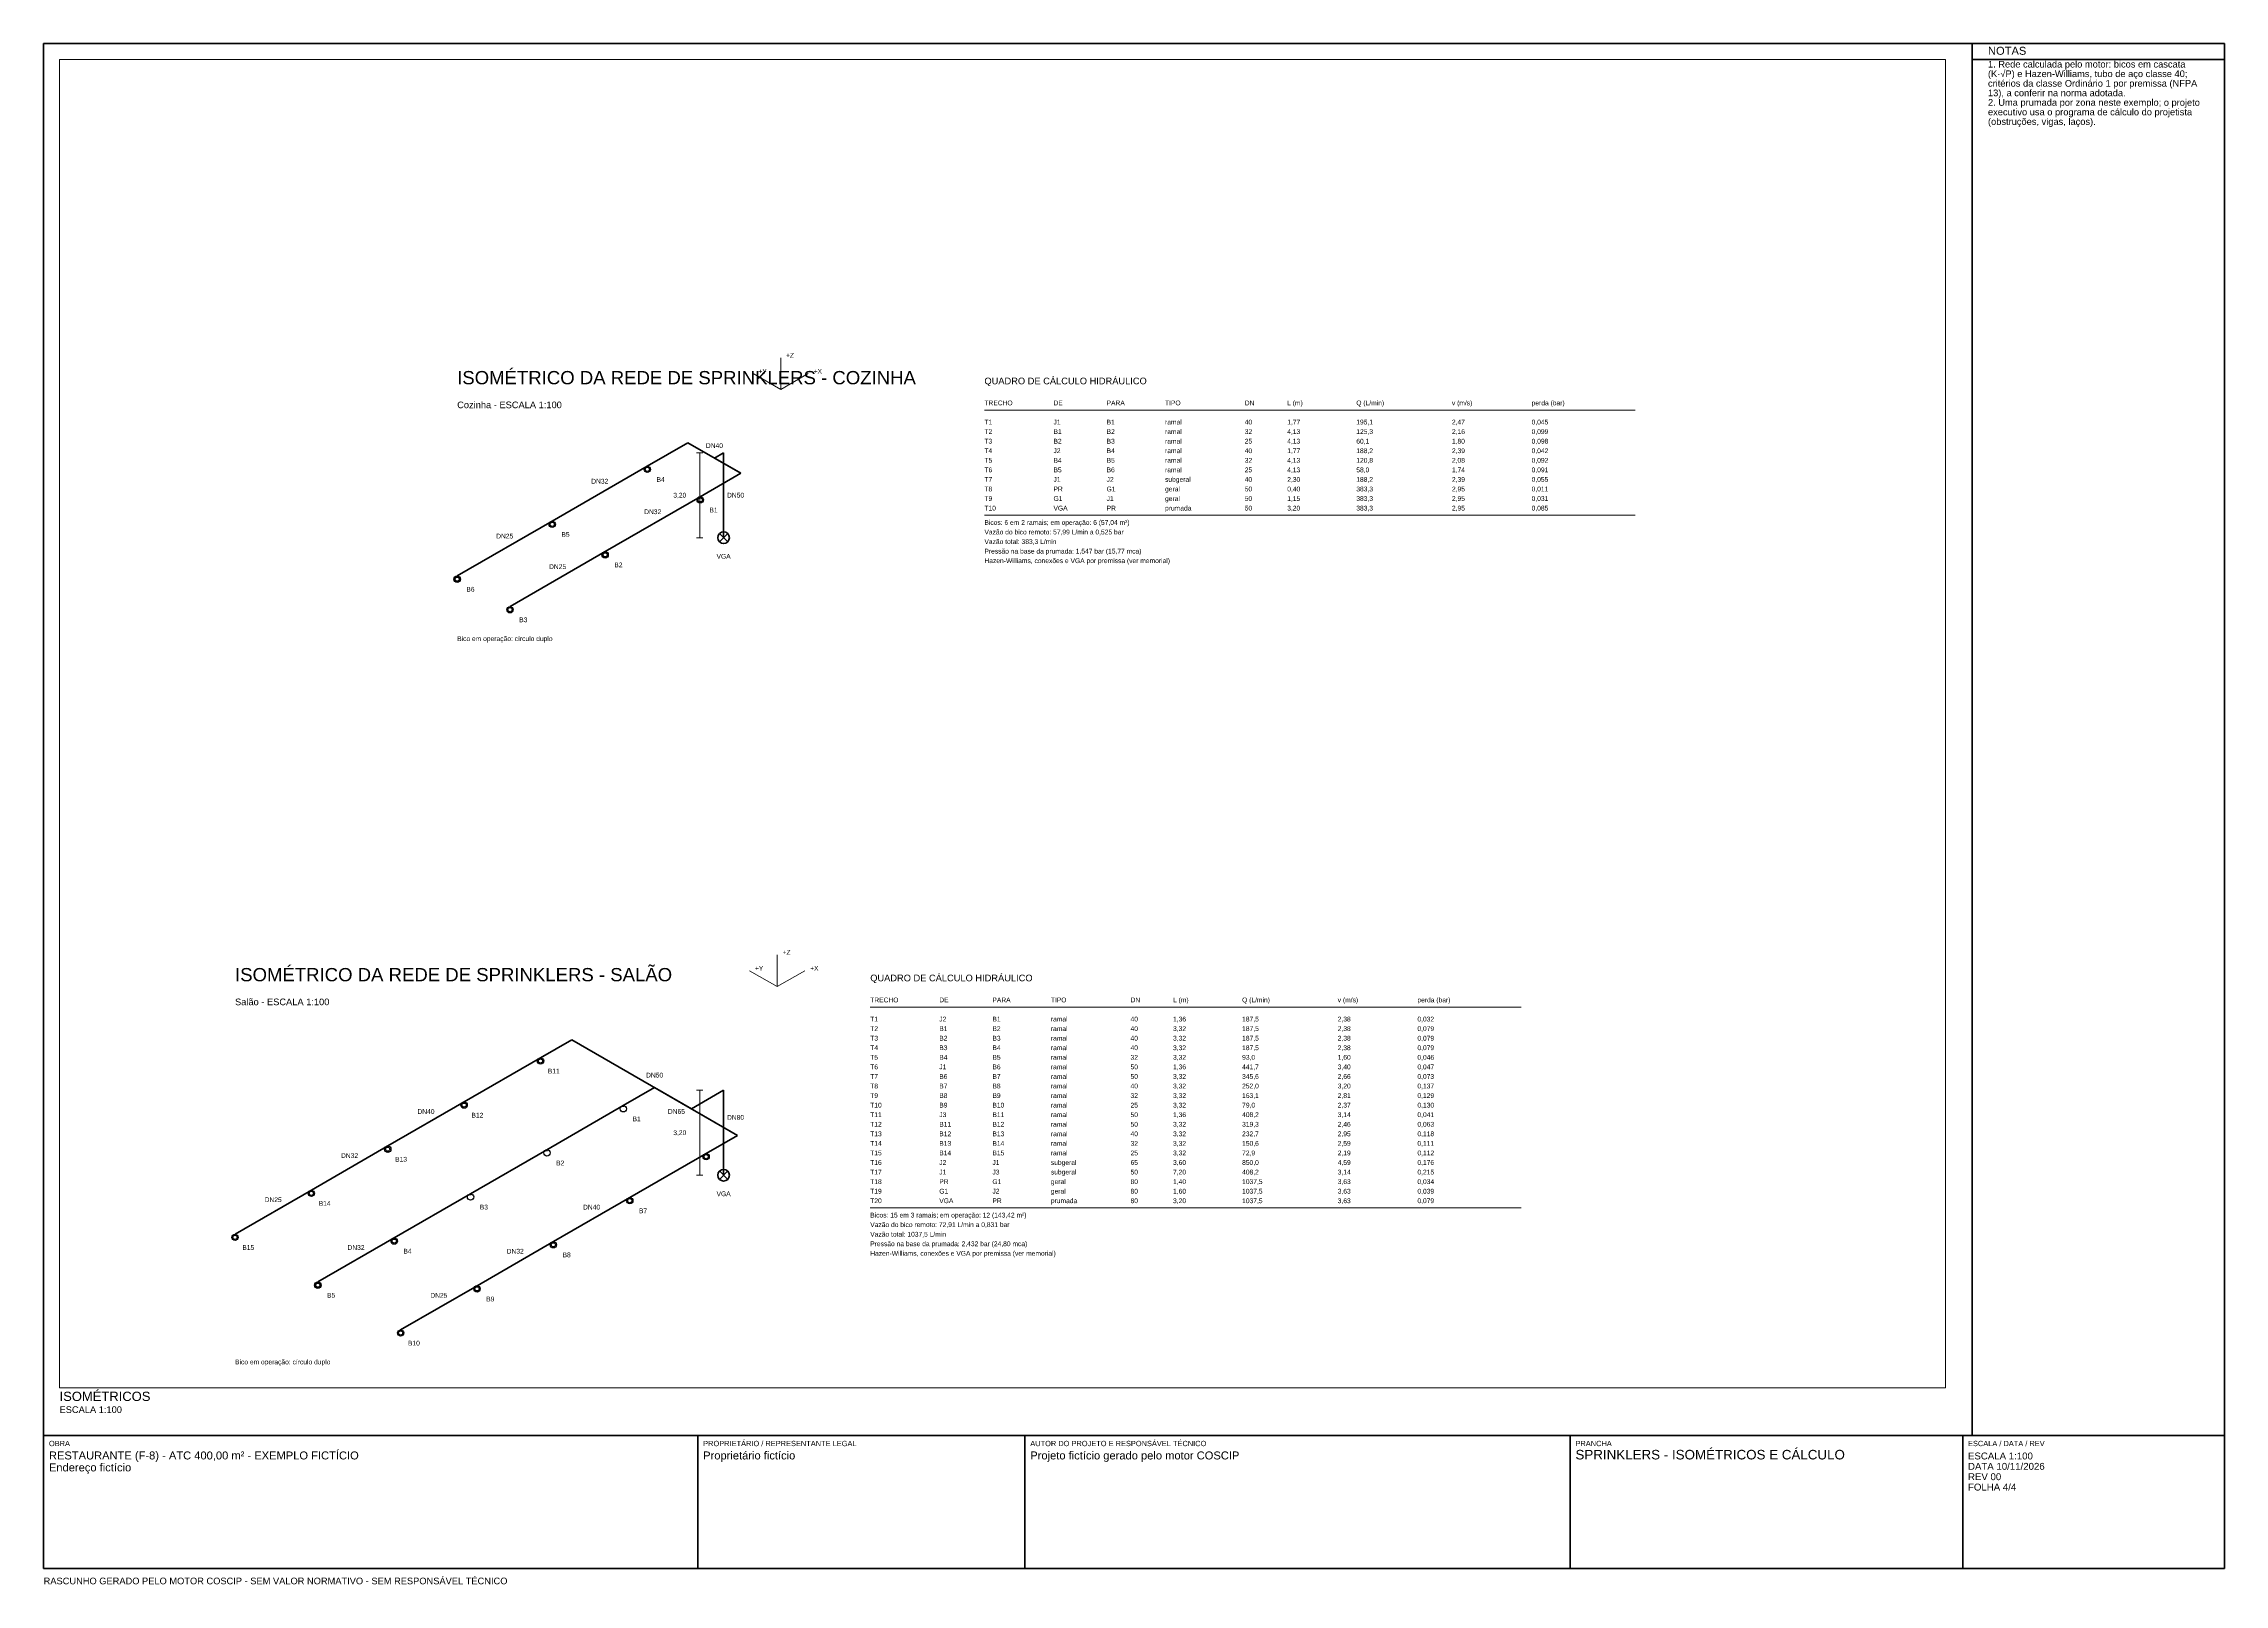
# Paper-space layout 'PRANCHA 04' of a CAD drawing. Header units: metres, sheet in millimetres. Extents: x 10 to 831, y 4 to 584.
# The model-space entities are those that its viewports show. They can reach past a viewport. Long polylines and large blocks are cut down to what shows.
import ezdxf
from ezdxf.enums import TextEntityAlignment as Align

# ---------------------------------------------------------------- set-up
doc = ezdxf.new("R2010")
doc.units = ezdxf.units.M
doc.header["$LTSCALE"] = 0.1
for name, color, linetype, lineweight in [('FOLHA', 7, 'Continuous', 50), ('ISO_AUX', 8, 'Continuous', 13), ('ISO_BICO', 5, 'Continuous', 25), ('ISO_COTA', 7, 'Continuous', 13), ('ISO_PRUMADA', 1, 'Continuous', 50), ('ISO_QUADRO', 7, 'Continuous', 18), ('ISO_TEXTO', 7, 'Continuous', 13), ('ISO_TUBO', 7, 'Continuous', 35)]:
    doc.layers.add(name, color=color, linetype=linetype, lineweight=lineweight)
doc.layers.add('VIEWPORT', color=6, linetype='Continuous', lineweight=13, plot=False)
doc.styles.add('COSCIP-TEXTO', font='arial.ttf')

msp = doc.modelspace()

# ---------------------------------------------------------------- linework, layer by layer
at = {"layer": 'ISO_AUX'}
for p, q in [((137.15, 37.575), (137.15, 38.775)), ((137.15, 37.575), (136.11, 38.175)), ((137.15, 37.575), (138.189, 38.175)), ((137.02, 15.1), (135.98, 15.7)), ((137.02, 15.1), (137.02, 16.3)), ((137.02, 15.1), (138.059, 15.7))]:
    msp.add_line(p, q, dxfattribs=at)
at = {"layer": 'ISO_BICO'}
for p, q in [((132.128, 34.692), (132.128, 34.642)), ((134.12, 33.542), (134.12, 33.492)), ((128.548, 32.625), (128.548, 32.575)), ((130.54, 31.475), (130.54, 31.425)), ((124.969, 30.558), (124.969, 30.508)), ((126.96, 29.408), (126.96, 29.358)), ((128.106, 12.42), (128.106, 12.37)), ((125.231, 10.76), (125.231, 10.71)), ((131.224, 10.62), (131.224, 10.57)), ((122.356, 9.1), (122.356, 9.05)), ((128.349, 8.96), (128.349, 8.91)), ((134.342, 8.82), (134.342, 8.77)), ((119.481, 7.44), (119.481, 7.39)), ((125.474, 7.3), (125.474, 7.25)), ((131.467, 7.16), (131.467, 7.11)), ((116.606, 5.78), (116.606, 5.73)), ((122.599, 5.64), (122.599, 5.59)), ((128.591, 5.5), (128.591, 5.45)), ((119.723, 3.98), (119.723, 3.93)), ((125.716, 3.84), (125.716, 3.79)), ((122.841, 2.18), (122.841, 2.13))]:
    msp.add_line(p, q, dxfattribs=at)
for centre, radius in [((132.128, 34.572), 0.12), ((132.128, 34.572), 0.078), ((134.12, 33.422), 0.12), ((134.12, 33.422), 0.078), ((128.548, 32.505), 0.12), ((128.548, 32.505), 0.078), ((130.54, 31.355), 0.12), ((130.54, 31.355), 0.078), ((124.969, 30.438), 0.12), ((124.969, 30.438), 0.078), ((126.96, 29.288), 0.12), ((126.96, 29.288), 0.078), ((128.106, 12.3), 0.12), ((128.106, 12.3), 0.078), ((125.231, 10.64), 0.12), ((125.231, 10.64), 0.078), ((131.224, 10.5), 0.12), ((122.356, 8.98), 0.12), ((122.356, 8.98), 0.078), ((128.349, 8.84), 0.12), ((134.342, 8.7), 0.12), ((134.342, 8.7), 0.078), ((119.481, 7.32), 0.12), ((119.481, 7.32), 0.078), ((125.474, 7.18), 0.12), ((131.467, 7.04), 0.12), ((131.467, 7.04), 0.078), ((116.606, 5.66), 0.12), ((116.606, 5.66), 0.078), ((122.599, 5.52), 0.12), ((122.599, 5.52), 0.078), ((128.591, 5.38), 0.12), ((128.591, 5.38), 0.078), ((119.723, 3.86), 0.12), ((119.723, 3.86), 0.078), ((125.716, 3.72), 0.12), ((125.716, 3.72), 0.078), ((122.841, 2.06), 0.12), ((122.841, 2.06), 0.078)]:
    msp.add_circle(centre, radius, dxfattribs=at)
at = {"layer": 'ISO_COTA'}
for p, q in [((133.98, 35.2), (134.22, 35.2)), ((134.1, 32), (134.1, 35.2)), ((133.98, 32), (134.22, 32)), ((133.98, 11.2), (134.22, 11.2)), ((134.1, 8), (134.1, 11.2)), ((133.98, 8), (134.22, 8))]:
    msp.add_line(p, q, dxfattribs=at)
at = {"layer": 'ISO_PRUMADA'}
for p, q in [((135, 35.2), (134.654, 35)), ((134.654, 35), (135.65, 34.425)), ((135, 32), (135, 35.2)), ((134.84, 31.84), (135.16, 32.16)), ((134.84, 32.16), (135.16, 31.84)), ((133.788, 10.5), (132.402, 11.3)), ((135, 11.2), (133.788, 10.5)), ((135, 8), (135, 11.2)), ((134.84, 7.84), (135.16, 8.16)), ((134.84, 8.16), (135.16, 7.84))]:
    msp.add_line(p, q, dxfattribs=at)
for centre in [(135, 32), (135, 8)]:
    msp.add_circle(centre, 0.22, dxfattribs=at)
at = {"layer": 'ISO_QUADRO'}
for p, q in [((144.819, 36.803), (169.319, 36.803)), ((144.819, 32.843), (169.319, 32.843)), ((140.52, 14.328), (165.02, 14.328)), ((140.52, 6.768), (165.02, 6.768))]:
    msp.add_line(p, q, dxfattribs=at)
at = {"layer": 'ISO_TUBO'}
for p, q in [((133.658, 35.575), (132.128, 34.692)), ((135.65, 34.425), (133.658, 35.575)), ((132.128, 34.692), (128.548, 32.625)), ((135.65, 34.425), (134.12, 33.542)), ((134.12, 33.542), (130.54, 31.475)), ((128.548, 32.625), (124.969, 30.558)), ((130.54, 31.475), (126.96, 29.408)), ((128.106, 12.42), (125.231, 10.76)), ((129.284, 13.1), (128.106, 12.42)), ((135.52, 9.5), (129.284, 13.1)), ((125.231, 10.76), (122.356, 9.1)), ((132.402, 11.3), (131.224, 10.62)), ((132.402, 11.3), (135.52, 9.5)), ((131.224, 10.62), (128.349, 8.96)), ((122.356, 9.1), (119.481, 7.44)), ((135.52, 9.5), (134.342, 8.82)), ((128.349, 8.96), (125.474, 7.3)), ((134.342, 8.82), (131.467, 7.16)), ((119.481, 7.44), (116.606, 5.78)), ((125.474, 7.3), (122.599, 5.64)), ((131.467, 7.16), (128.591, 5.5)), ((122.599, 5.64), (119.723, 3.98)), ((128.591, 5.5), (125.716, 3.84)), ((125.716, 3.84), (122.841, 2.18))]:
    msp.add_line(p, q, dxfattribs=at)

# ---------------------------------------------------------------- texts
at = {"layer": 'ISO_AUX', "style": 'COSCIP-TEXTO'}
for s, p in [('+Z', (137.35, 38.775)), ('+Y', (136.31, 38.175)), ('+X', (138.389, 38.175)), ('Bico em operação: círculo duplo', (124.969, 28.108)), ('+Z', (137.22, 16.3)), ('+Y', (136.18, 15.7)), ('+X', (138.259, 15.7)), ('Bico em operação: círculo duplo', (116.606, 0.88))]:
    msp.add_text(s, height=0.18, dxfattribs=at).set_placement(p)
at = {"layer": 'ISO_BICO', "style": 'COSCIP-TEXTO'}
for s, p in [('B4', (132.628, 34.192)), ('B1', (134.62, 33.042)), ('B5', (129.048, 32.125)), ('B2', (131.04, 30.975)), ('B6', (125.469, 30.058)), ('B3', (127.46, 28.908)), ('B11', (128.606, 11.92)), ('B12', (125.731, 10.26)), ('B1', (131.724, 10.12)), ('B13', (122.856, 8.6)), ('B2', (128.849, 8.46)), ('B14', (119.981, 6.94)), ('B3', (125.974, 6.8)), ('B7', (131.967, 6.66)), ('B15', (117.106, 5.28)), ('B4', (123.099, 5.14)), ('B8', (129.091, 5)), ('B5', (120.223, 3.48)), ('B9', (126.216, 3.34)), ('B10', (123.341, 1.68))]:
    msp.add_text(s, height=0.18, dxfattribs=at).set_placement(p, align=Align.MIDDLE_CENTER)
at = {"layer": 'ISO_COTA', "style": 'COSCIP-TEXTO'}
for p in [(133.35, 33.6), (133.35, 9.6)]:
    msp.add_text('3,20', height=0.18, dxfattribs=at).set_placement(p, align=Align.MIDDLE_CENTER)
at = {"layer": 'ISO_QUADRO', "style": 'COSCIP-TEXTO'}
for s, height, p in [('QUADRO DE CÁLCULO HIDRÁULICO', 0.25, (144.819, 37.775)), ('TRECHO', 0.18, (144.819, 36.983)), ('DE', 0.18, (147.419, 36.983)), ('PARA', 0.18, (149.419, 36.983)), ('TIPO', 0.18, (151.619, 36.983)), ('DN', 0.18, (154.619, 36.983)), ('L (m)', 0.18, (156.219, 36.983)), ('Q (L/min)', 0.18, (158.819, 36.983)), ('v (m/s)', 0.18, (162.419, 36.983)), ('perda (bar)', 0.18, (165.419, 36.983)), ('T1', 0.18, (144.819, 36.263)), ('J1', 0.18, (147.419, 36.263)), ('B1', 0.18, (149.419, 36.263)), ('ramal', 0.18, (151.619, 36.263)), ('40', 0.18, (154.619, 36.263)), ('1,77', 0.18, (156.219, 36.263)), ('195,1', 0.18, (158.819, 36.263)), ('2,47', 0.18, (162.419, 36.263)), ('0,045', 0.18, (165.419, 36.263)), ('T2', 0.18, (144.819, 35.903)), ('T3', 0.18, (144.819, 35.543)), ('T4', 0.18, (144.819, 35.183)), ('J2', 0.18, (147.419, 35.183)), ('B1', 0.18, (147.419, 35.903)), ('B2', 0.18, (147.419, 35.543)), ('B2', 0.18, (149.419, 35.903)), ('B3', 0.18, (149.419, 35.543)), ('B4', 0.18, (149.419, 35.183)), ('ramal', 0.18, (151.619, 35.903)), ('ramal', 0.18, (151.619, 35.543)), ('ramal', 0.18, (151.619, 35.183)), ('40', 0.18, (154.619, 35.183)), ('32', 0.18, (154.619, 35.903)), ('25', 0.18, (154.619, 35.543)), ('4,13', 0.18, (156.219, 35.903)), ('4,13', 0.18, (156.219, 35.543)), ('1,77', 0.18, (156.219, 35.183)), ('60,1', 0.18, (158.819, 35.543)), ('125,3', 0.18, (158.819, 35.903)), ('188,2', 0.18, (158.819, 35.183)), ('2,16', 0.18, (162.419, 35.903)), ('2,39', 0.18, (162.419, 35.183)), ('1,80', 0.18, (162.419, 35.543)), ('0,099', 0.18, (165.419, 35.903)), ('0,098', 0.18, (165.419, 35.543)), ('0,042', 0.18, (165.419, 35.183)), ('T5', 0.18, (144.819, 34.823)), ('T6', 0.18, (144.819, 34.463)), ('B4', 0.18, (147.419, 34.823)), ('B5', 0.18, (147.419, 34.463)), ('B5', 0.18, (149.419, 34.823)), ('B6', 0.18, (149.419, 34.463)), ('ramal', 0.18, (151.619, 34.823)), ('ramal', 0.18, (151.619, 34.463)), ('32', 0.18, (154.619, 34.823)), ('25', 0.18, (154.619, 34.463)), ('4,13', 0.18, (156.219, 34.823)), ('4,13', 0.18, (156.219, 34.463)), ('58,0', 0.18, (158.819, 34.463)), ('120,8', 0.18, (158.819, 34.823)), ('2,08', 0.18, (162.419, 34.823)), ('1,74', 0.18, (162.419, 34.463)), ('0,092', 0.18, (165.419, 34.823)), ('0,091', 0.18, (165.419, 34.463)), ('T7', 0.18, (144.819, 34.103)), ('T8', 0.18, (144.819, 33.743)), ('J1', 0.18, (147.419, 34.103)), ('PR', 0.18, (147.419, 33.743)), ('J2', 0.18, (149.419, 34.103)), ('G1', 0.18, (149.419, 33.743)), ('subgeral', 0.18, (151.619, 34.103)), ('geral', 0.18, (151.619, 33.743)), ('40', 0.18, (154.619, 34.103)), ('50', 0.18, (154.619, 33.743)), ('0,40', 0.18, (156.219, 33.743)), ('2,30', 0.18, (156.219, 34.103)), ('383,3', 0.18, (158.819, 33.743)), ('188,2', 0.18, (158.819, 34.103)), ('2,39', 0.18, (162.419, 34.103)), ('2,95', 0.18, (162.419, 33.743)), ('0,055', 0.18, (165.419, 34.103)), ('0,011', 0.18, (165.419, 33.743)), ('T9', 0.18, (144.819, 33.383)), ('T10', 0.18, (144.819, 33.023)), ('VGA', 0.18, (147.419, 33.023)), ('G1', 0.18, (147.419, 33.383)), ('J1', 0.18, (149.419, 33.383)), ('PR', 0.18, (149.419, 33.023)), ('geral', 0.18, (151.619, 33.383)), ('prumada', 0.18, (151.619, 33.023)), ('50', 0.18, (154.619, 33.383)), ('50', 0.18, (154.619, 33.023)), ('3,20', 0.18, (156.219, 33.023)), ('1,15', 0.18, (156.219, 33.383)), ('383,3', 0.18, (158.819, 33.383)), ('383,3', 0.18, (158.819, 33.023)), ('2,95', 0.18, (162.419, 33.383)), ('2,95', 0.18, (162.419, 33.023)), ('0,031', 0.18, (165.419, 33.383)), ('0,085', 0.18, (165.419, 33.023)), ('Vazão do bico remoto: 57,99 L/min a 0,525 bar', 0.18, (144.819, 32.123)), ('Bicos: 6 em 2 ramais; em operação: 6 (57,04 m²)', 0.18, (144.819, 32.483)), ('Vazão total: 383,3 L/min', 0.18, (144.819, 31.763)), ('Pressão na base da prumada: 1,547 bar (15,77 mca)', 0.18, (144.819, 31.403)), ('Hazen-Williams, conexões e VGA por premissa (ver memorial)', 0.18, (144.819, 31.043)), ('QUADRO DE CÁLCULO HIDRÁULICO', 0.25, (140.52, 15.3)), ('TRECHO', 0.18, (140.52, 14.508)), ('T1', 0.18, (140.52, 13.788)), ('J2', 0.18, (143.12, 13.788)), ('DE', 0.18, (143.12, 14.508)), ('PARA', 0.18, (145.12, 14.508)), ('B1', 0.18, (145.12, 13.788)), ('TIPO', 0.18, (147.32, 14.508)), ('ramal', 0.18, (147.32, 13.788)), ('40', 0.18, (150.32, 13.788)), ('DN', 0.18, (150.32, 14.508)), ('1,36', 0.18, (151.92, 13.788)), ('L (m)', 0.18, (151.92, 14.508)), ('Q (L/min)', 0.18, (154.52, 14.508)), ('187,5', 0.18, (154.52, 13.788)), ('v (m/s)', 0.18, (158.12, 14.508)), ('2,38', 0.18, (158.12, 13.788)), ('0,032', 0.18, (161.12, 13.788)), ('perda (bar)', 0.18, (161.12, 14.508)), ('T2', 0.18, (140.52, 13.428)), ('T3', 0.18, (140.52, 13.068)), ('B1', 0.18, (143.12, 13.428)), ('B2', 0.18, (143.12, 13.068)), ('B2', 0.18, (145.12, 13.428)), ('B3', 0.18, (145.12, 13.068)), ('ramal', 0.18, (147.32, 13.428)), ('ramal', 0.18, (147.32, 13.068)), ('40', 0.18, (150.32, 13.428)), ('40', 0.18, (150.32, 13.068)), ('3,32', 0.18, (151.92, 13.428)), ('3,32', 0.18, (151.92, 13.068)), ('187,5', 0.18, (154.52, 13.428)), ('187,5', 0.18, (154.52, 13.068)), ('2,38', 0.18, (158.12, 13.428)), ('2,38', 0.18, (158.12, 13.068)), ('0,079', 0.18, (161.12, 13.428)), ('0,079', 0.18, (161.12, 13.068)), ('T4', 0.18, (140.52, 12.708)), ('T5', 0.18, (140.52, 12.348)), ('B3', 0.18, (143.12, 12.708)), ('B4', 0.18, (143.12, 12.348)), ('B4', 0.18, (145.12, 12.708)), ('B5', 0.18, (145.12, 12.348)), ('ramal', 0.18, (147.32, 12.708)), ('ramal', 0.18, (147.32, 12.348)), ('40', 0.18, (150.32, 12.708)), ('32', 0.18, (150.32, 12.348)), ('3,32', 0.18, (151.92, 12.708)), ('3,32', 0.18, (151.92, 12.348)), ('93,0', 0.18, (154.52, 12.348)), ('187,5', 0.18, (154.52, 12.708)), ('2,38', 0.18, (158.12, 12.708)), ('1,60', 0.18, (158.12, 12.348)), ('0,079', 0.18, (161.12, 12.708)), ('0,046', 0.18, (161.12, 12.348)), ('T6', 0.18, (140.52, 11.988)), ('T7', 0.18, (140.52, 11.628)), ('J1', 0.18, (143.12, 11.988)), ('B6', 0.18, (143.12, 11.628)), ('B6', 0.18, (145.12, 11.988)), ('B7', 0.18, (145.12, 11.628)), ('ramal', 0.18, (147.32, 11.988)), ('ramal', 0.18, (147.32, 11.628)), ('50', 0.18, (150.32, 11.988)), ('50', 0.18, (150.32, 11.628)), ('3,32', 0.18, (151.92, 11.628)), ('1,36', 0.18, (151.92, 11.988)), ('441,7', 0.18, (154.52, 11.988)), ('345,6', 0.18, (154.52, 11.628)), ('3,40', 0.18, (158.12, 11.988)), ('2,66', 0.18, (158.12, 11.628)), ('0,047', 0.18, (161.12, 11.988)), ('0,073', 0.18, (161.12, 11.628)), ('T8', 0.18, (140.52, 11.268)), ('T9', 0.18, (140.52, 10.908)), ('T10', 0.18, (140.52, 10.548)), ('B7', 0.18, (143.12, 11.268)), ('B8', 0.18, (143.12, 10.908)), ('B9', 0.18, (143.12, 10.548)), ('B8', 0.18, (145.12, 11.268)), ('B9', 0.18, (145.12, 10.908)), ('B10', 0.18, (145.12, 10.548)), ('ramal', 0.18, (147.32, 11.268)), ('ramal', 0.18, (147.32, 10.908)), ('ramal', 0.18, (147.32, 10.548)), ('40', 0.18, (150.32, 11.268)), ('32', 0.18, (150.32, 10.908)), ('25', 0.18, (150.32, 10.548)), ('3,32', 0.18, (151.92, 11.268)), ('3,32', 0.18, (151.92, 10.908)), ('3,32', 0.18, (151.92, 10.548)), ('252,0', 0.18, (154.52, 11.268)), ('79,0', 0.18, (154.52, 10.548)), ('163,1', 0.18, (154.52, 10.908)), ('3,20', 0.18, (158.12, 11.268)), ('2,81', 0.18, (158.12, 10.908)), ('2,37', 0.18, (158.12, 10.548)), ('0,137', 0.18, (161.12, 11.268)), ('0,129', 0.18, (161.12, 10.908)), ('0,130', 0.18, (161.12, 10.548)), ('T11', 0.18, (140.52, 10.188)), ('T12', 0.18, (140.52, 9.828)), ('J3', 0.18, (143.12, 10.188)), ('B11', 0.18, (143.12, 9.828)), ('B11', 0.18, (145.12, 10.188)), ('B12', 0.18, (145.12, 9.828)), ('ramal', 0.18, (147.32, 10.188)), ('ramal', 0.18, (147.32, 9.828)), ('50', 0.18, (150.32, 10.188)), ('50', 0.18, (150.32, 9.828)), ('3,32', 0.18, (151.92, 9.828)), ('1,36', 0.18, (151.92, 10.188)), ('408,2', 0.18, (154.52, 10.188)), ('319,3', 0.18, (154.52, 9.828)), ('3,14', 0.18, (158.12, 10.188)), ('2,46', 0.18, (158.12, 9.828)), ('0,041', 0.18, (161.12, 10.188)), ('0,063', 0.18, (161.12, 9.828)), ('T13', 0.18, (140.52, 9.468)), ('T14', 0.18, (140.52, 9.108)), ('B12', 0.18, (143.12, 9.468)), ('B13', 0.18, (143.12, 9.108)), ('B13', 0.18, (145.12, 9.468)), ('B14', 0.18, (145.12, 9.108)), ('ramal', 0.18, (147.32, 9.468)), ('ramal', 0.18, (147.32, 9.108)), ('40', 0.18, (150.32, 9.468)), ('32', 0.18, (150.32, 9.108)), ('3,32', 0.18, (151.92, 9.468)), ('3,32', 0.18, (151.92, 9.108)), ('232,7', 0.18, (154.52, 9.468)), ('150,6', 0.18, (154.52, 9.108)), ('2,95', 0.18, (158.12, 9.468)), ('2,59', 0.18, (158.12, 9.108)), ('0,118', 0.18, (161.12, 9.468)), ('0,111', 0.18, (161.12, 9.108)), ('T15', 0.18, (140.52, 8.748)), ('T16', 0.18, (140.52, 8.388)), ('J2', 0.18, (143.12, 8.388)), ('B14', 0.18, (143.12, 8.748)), ('J1', 0.18, (145.12, 8.388)), ('J3', 0.18, (145.12, 8.028)), ('B15', 0.18, (145.12, 8.748)), ('subgeral', 0.18, (147.32, 8.388)), ('subgeral', 0.18, (147.32, 8.028)), ('ramal', 0.18, (147.32, 8.748)), ('50', 0.18, (150.32, 8.028)), ('25', 0.18, (150.32, 8.748)), ('65', 0.18, (150.32, 8.388)), ('3,32', 0.18, (151.92, 8.748)), ('3,60', 0.18, (151.92, 8.388)), ('7,20', 0.18, (151.92, 8.028)), ('408,2', 0.18, (154.52, 8.028)), ('850,0', 0.18, (154.52, 8.388)), ('72,9', 0.18, (154.52, 8.748)), ('4,59', 0.18, (158.12, 8.388)), ('3,14', 0.18, (158.12, 8.028)), ('2,19', 0.18, (158.12, 8.748)), ('0,112', 0.18, (161.12, 8.748)), ('0,176', 0.18, (161.12, 8.388)), ('0,215', 0.18, (161.12, 8.028)), ('T17', 0.18, (140.52, 8.028)), ('T18', 0.18, (140.52, 7.668)), ('T19', 0.18, (140.52, 7.308)), ('J1', 0.18, (143.12, 8.028)), ('G1', 0.18, (143.12, 7.308)), ('PR', 0.18, (143.12, 7.668)), ('J2', 0.18, (145.12, 7.308)), ('G1', 0.18, (145.12, 7.668)), ('geral', 0.18, (147.32, 7.668)), ('geral', 0.18, (147.32, 7.308)), ('80', 0.18, (150.32, 7.668)), ('80', 0.18, (150.32, 7.308)), ('1,40', 0.18, (151.92, 7.668)), ('1,60', 0.18, (151.92, 7.308)), ('1037,5', 0.18, (154.52, 7.668)), ('1037,5', 0.18, (154.52, 7.308)), ('3,63', 0.18, (158.12, 7.668)), ('3,63', 0.18, (158.12, 7.308)), ('0,034', 0.18, (161.12, 7.668)), ('0,039', 0.18, (161.12, 7.308)), ('T20', 0.18, (140.52, 6.948)), ('Bicos: 15 em 3 ramais; em operação: 12 (143,42 m²)', 0.18, (140.52, 6.408)), ('VGA', 0.18, (143.12, 6.948)), ('PR', 0.18, (145.12, 6.948)), ('prumada', 0.18, (147.32, 6.948)), ('80', 0.18, (150.32, 6.948)), ('3,20', 0.18, (151.92, 6.948)), ('1037,5', 0.18, (154.52, 6.948)), ('3,63', 0.18, (158.12, 6.948)), ('0,079', 0.18, (161.12, 6.948)), ('Vazão do bico remoto: 72,91 L/min a 0,831 bar', 0.18, (140.52, 6.048)), ('Vazão total: 1037,5 L/min', 0.18, (140.52, 5.688)), ('Pressão na base da prumada: 2,432 bar (24,80 mca)', 0.18, (140.52, 5.328)), ('Hazen-Williams, conexões e VGA por premissa (ver memorial)', 0.18, (140.52, 4.968))]:
    msp.add_text(s, height=height, dxfattribs=at).set_placement(p)
at = {"layer": 'ISO_TEXTO', "style": 'COSCIP-TEXTO'}
for s, height, p in [('ISOMÉTRICO DA REDE DE SPRINKLERS - COZINHA', 0.5, (124.969, 37.775)), ('Cozinha - ESCALA 1:100', 0.25, (124.969, 36.875)), ('ISOMÉTRICO DA REDE DE SPRINKLERS - SALÃO', 0.5, (116.606, 15.3)), ('Salão - ESCALA 1:100', 0.25, (116.606, 14.4))]:
    msp.add_text(s, height=height, dxfattribs=at).set_placement(p)
for s, p in [('DN40', (134.654, 35.468)), ('DN32', (130.338, 34.126)), ('DN50', (135.45, 33.6)), ('DN32', (132.33, 32.976)), ('DN25', (126.758, 32.06)), ('VGA', (135, 31.3)), ('DN25', (128.75, 30.91)), ('DN50', (132.402, 11.768)), ('DN40', (123.794, 10.398)), ('DN65', (133.223, 10.4)), ('DN80', (135.45, 10.176)), ('DN32', (120.918, 8.738)), ('VGA', (135, 7.3)), ('DN25', (118.043, 7.078)), ('DN40', (130.029, 6.798)), ('DN32', (121.161, 5.278)), ('DN32', (127.154, 5.138)), ('DN25', (124.279, 3.478))]:
    msp.add_text(s, height=0.18, dxfattribs=at).set_placement(p, align=Align.MIDDLE_CENTER)

psp = doc.layouts.new('PRANCHA 04')

# ---------------------------------------------------------------- linework, layer by layer
at = {"layer": 'FOLHA', "lineweight": 50}
for p, q in [((736, 60), (736, 584)), ((10, 60), (831, 60))]:
    psp.add_line(p, q, dxfattribs=at)
at = {"layer": 'FOLHA', "lineweight": 35}
for p, q in [((256.3, 10), (256.3, 60)), ((379.45, 10), (379.45, 60)), ((584.7, 10), (584.7, 60)), ((732.48, 10), (732.48, 60))]:
    psp.add_line(p, q, dxfattribs=at)
at = {"layer": 'FOLHA', "lineweight": 70}
psp.add_lwpolyline([(10, 10), (831, 10), (831, 584), (10, 584)], close=True, dxfattribs=at)
at = {"layer": 'FOLHA', "lineweight": 35}
psp.add_lwpolyline([(736, 578), (831, 578), (831, 584), (736, 584)], close=True, dxfattribs=at)

# ---------------------------------------------------------------- texts
at = {"layer": 'FOLHA', "color": 7, "style": 'COSCIP-TEXTO'}
for s, height, p in [('1. Rede calculada pelo motor: bicos em cascata', 2.5, (742, 575)), ('NOTAS', 3, (742, 579.8)), ('critérios da classe Ordinário 1 por premissa (NFPA', 2.5, (742, 567.8)), ('(K·√P) e Hazen-Williams, tubo de aço classe 40;', 2.5, (742, 571.4)), ('13), a conferir na norma adotada.', 2.5, (742, 564.2)), ('executivo usa o programa de cálculo do projetista', 2.5, (742, 557)), ('2. Uma prumada por zona neste exemplo; o projeto', 2.5, (742, 560.6)), ('(obstruções, vigas, laços).', 2.5, (742, 553.4)), ('ISOMÉTRICOS', 3.5, (16, 73)), ('ESCALA 1:100', 2.5, (16, 68.5)), ('RESTAURANTE (F-8) - ATC 400,00 m² - EXEMPLO FICTÍCIO', 3, (12, 51)), ('Endereço fictício', 3, (12, 46.5)), ('Proprietário fictício', 3, (258.3, 51)), ('Projeto fictício gerado pelo motor COSCIP', 3, (381.45, 51)), ('SPRINKLERS - ISOMÉTRICOS E CÁLCULO', 3.6, (586.7, 51)), ('ESCALA 1:100', 2.6, (734.48, 51)), ('DATA 10/11/2026', 2.6, (734.48, 47.1)), ('REV 00', 2.6, (734.48, 43.2)), ('FOLHA 4/4', 2.6, (734.48, 39.3))]:
    psp.add_text(s, height=height, dxfattribs=at).set_placement(p)
at = {"layer": 'FOLHA', "color": 8, "style": 'COSCIP-TEXTO'}
for s, p in [('OBRA', (12, 56)), ('PROPRIETÁRIO / REPRESENTANTE LEGAL', (258.3, 56)), ('AUTOR DO PROJETO E RESPONSÁVEL TÉCNICO', (381.45, 56)), ('PRANCHA', (586.7, 56)), ('ESCALA / DATA / REV', (734.48, 56))]:
    psp.add_text(s, height=2, dxfattribs=at).set_placement(p)
at = {"layer": 'FOLHA', "color": 1, "style": 'COSCIP-TEXTO'}
psp.add_text('RASCUNHO GERADO PELO MOTOR COSCIP - SEM VALOR NORMATIVO - SEM RESPONSÁVEL TÉCNICO', height=2.5, dxfattribs=at).set_placement((10, 4))

# ---------------------------------------------------------------- viewports
at = {"layer": 'VIEWPORT'}
psp.add_viewport(center=(371, 328), size=(710, 500), view_center_point=(145.5, 25), view_height=50, dxfattribs=at)

doc.saveas('drawing.dxf')
